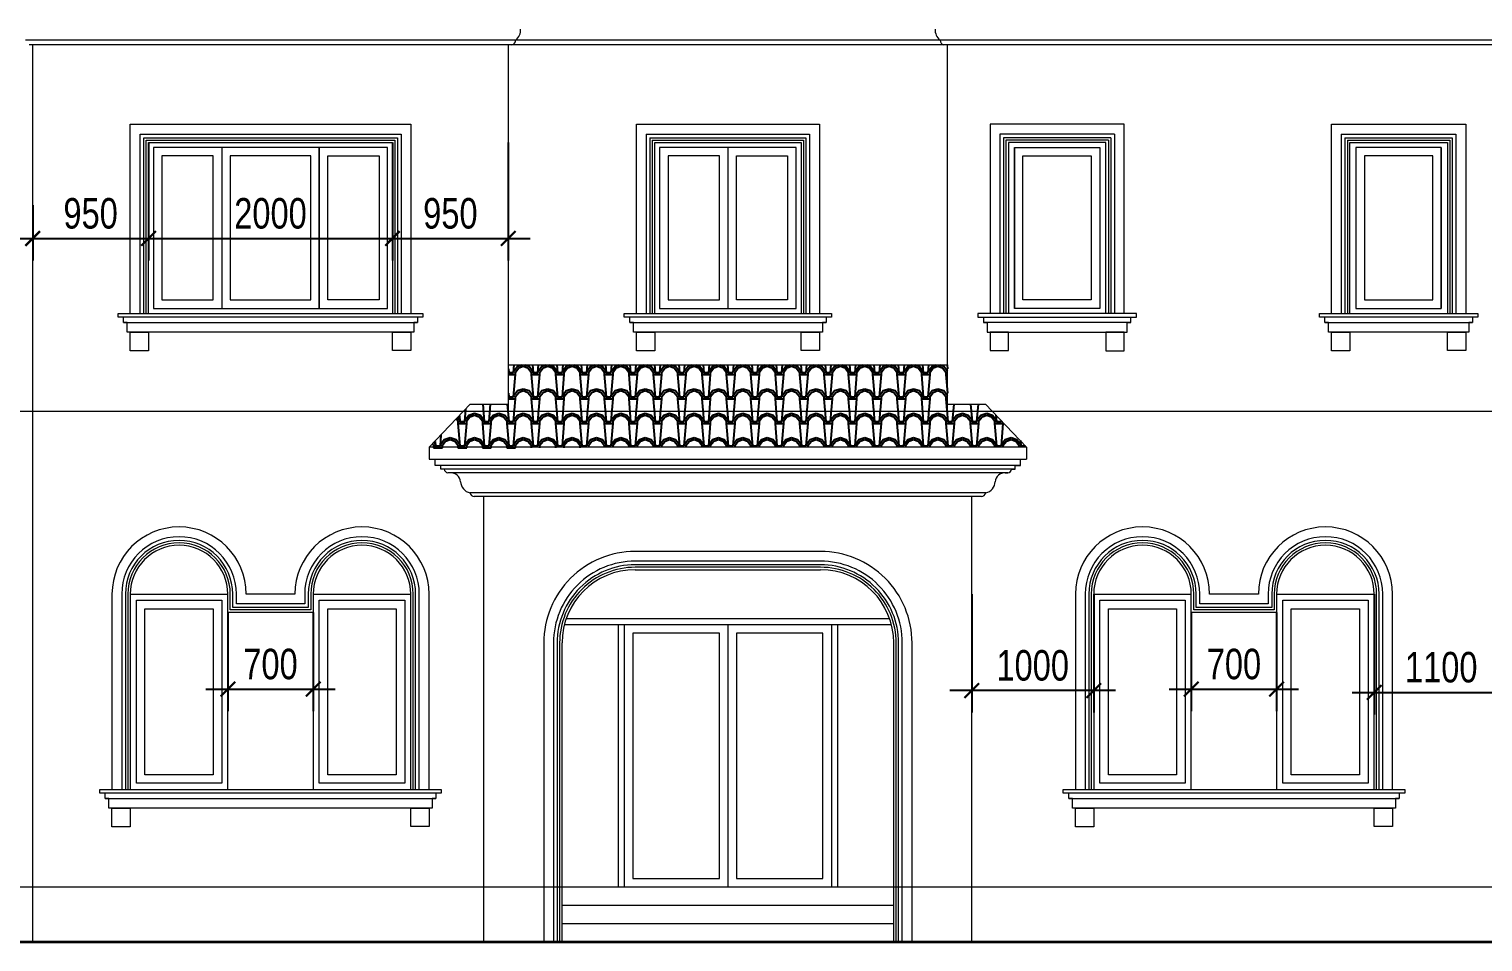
# Model space of a CAD drawing. Header units: millimetres. Extents: x 33748 to 451939, y -263262 to 62681.
# Drawn here: x 283025 to 294947, y -246112 to -238633 of the extents above; entities that cross this region are included whole.
import ezdxf

# ---------------------------------------------------------------- set-up
doc = ezdxf.new("R2010")
doc.units = ezdxf.units.MM
doc.header["$PDMODE"] = 98
doc.linetypes.add('CENTER', pattern=[50.8, 31.75, -6.35, 6.35, -6.35])
doc.layers.get('Defpoints').update_dxf_attribs({"color": 202, "lineweight": 13})
for name, color, linetype, lineweight in [('-CENTER', 143, 'CENTER', 13), ('-DOOR', 137, 'Continuous', 9), ('-HATCH', 8, 'Continuous', 5), ('-LINE1', 7, 'Continuous', 18), ('-WALL', 4, 'Continuous', 35)]:
    doc.layers.add(name, color=color, linetype=linetype, lineweight=lineweight)
for name, color, linetype in [('-HATCH CONCRETE', 54, 'Continuous'), ('1-NETMANH', 8, 'Continuous'), ('13. NET HATCH', 252, 'Continuous')]:
    doc.layers.add(name, color=color, linetype=linetype)
doc.styles.add('AVANH', font='', dxfattribs={"width": 0.8})
doc.styles.get('AVANH').set_extended_font_data('.VnAvantH')
doc.dimstyles.new('C_100A3', dxfattribs={"dimscale": 100, "dimtxt": 2.5, "dimasz": 1.2, "dimexe": 1.8, "dimexo": 0, "dimgap": 0.75, "dimtad": 1, "dimdec": 0, "dimzin": 0, "dimdsep": 46, "dimtxsty": 'AVANH', "dimblk": 'ARCHTICK', "dimcen": 0, "dimdle": 1.8, "dimclrd": 256, "dimclre": 256, "dimclrt": 7, "dimadec": 0, "dimazin": 0, "dimtfac": 0.0001, "dimtdec": 0, "dimtix": 1, "dimtmove": 2, "dimatfit": 3, "dimldrblk": 'ARCHTICK', "dimfxl": 1.8, "dimtolj": 1, "dimtzin": 0, "dimarcsym": 0})

# ---------------------------------------------------------------- blocks, each defined once
blk = doc.blocks.new('_ARCHTICK')
at = {"const_width": 0.15}
blk.add_lwpolyline([(-0.5, -0.5), (0.5, 0.5)], dxfattribs=at)
blk = doc.blocks.new('*D1576')
at = {"layer": '-HATCH CONCRETE', "lineweight": -2, "transparency": 16777216}
for p, q in [((284655, -243412), (284655, -244221)), ((285355, -243412), (285355, -244221)), ((284475, -244041), (285535, -244041))]:
    blk.add_line(p, q, dxfattribs=at)
at = {"layer": 'Defpoints', "color": 0, "transparency": 16777216}
for p in [(284655, -243412), (285355, -243412), (285355, -244041)]:
    blk.add_point(p, dxfattribs=at)
at = {"layer": '-HATCH CONCRETE', "lineweight": -2, "transparency": 16777216, "xscale": 120, "yscale": 120, "zscale": 120, "rotation": 180}
blk.add_blockref('_ARCHTICK', (284655, -244041), dxfattribs=at)
at = {"layer": '-HATCH CONCRETE', "lineweight": -2, "transparency": 16777216, "xscale": 120, "yscale": 120, "zscale": 120}
blk.add_blockref('_ARCHTICK', (285355, -244041), dxfattribs=at)
at = {"layer": '-HATCH CONCRETE', "color": 7, "transparency": 16777216, "insert": (285005, -243837), "char_height": 250, "attachment_point": 5, "style": 'AVANH'}
blk.add_mtext('\\A1;700', dxfattribs=at)
blk = doc.blocks.new('ARCHTICK')
at = {"color": 0, "linetype": 'ByBlock', "const_width": 0.15}
blk.add_lwpolyline([(-0.5, -0.5), (0.5, 0.5)], dxfattribs=at)
blk = doc.blocks.new('*D1577')
at = {"layer": '-HATCH CONCRETE', "lineweight": -2, "transparency": 16777216}
for p, q in [((284005, -239562), (284005, -240528)), ((283055, -240076), (283055, -240528)), ((282875, -240348), (284185, -240348))]:
    blk.add_line(p, q, dxfattribs=at)
at = {"layer": 'Defpoints', "color": 0, "transparency": 16777216}
for p in [(284005, -239562), (283055, -240076), (284005, -240348)]:
    blk.add_point(p, dxfattribs=at)
at = {"layer": '-HATCH CONCRETE', "lineweight": -2, "transparency": 16777216, "xscale": 120, "yscale": 120, "zscale": 120, "rotation": 180}
blk.add_blockref('_ARCHTICK', (283055, -240348), dxfattribs=at)
at = {"layer": '-HATCH CONCRETE', "lineweight": -2, "transparency": 16777216, "xscale": 120, "yscale": 120, "zscale": 120}
blk.add_blockref('_ARCHTICK', (284005, -240348), dxfattribs=at)
at = {"layer": '-HATCH CONCRETE', "color": 7, "transparency": 16777216, "insert": (283530, -240144), "char_height": 250, "attachment_point": 5, "style": 'AVANH'}
blk.add_mtext('\\A1;950', dxfattribs=at)
blk = doc.blocks.new('*D1578')
at = {"layer": '-HATCH CONCRETE', "lineweight": -2, "transparency": 16777216}
for p, q in [((284005, -239562), (284005, -240528)), ((286005, -239562), (286005, -240528)), ((283825, -240348), (286185, -240348))]:
    blk.add_line(p, q, dxfattribs=at)
at = {"layer": 'Defpoints', "color": 0, "transparency": 16777216}
for p in [(284005, -239562), (286005, -239562), (286005, -240348)]:
    blk.add_point(p, dxfattribs=at)
at = {"layer": '-HATCH CONCRETE', "lineweight": -2, "transparency": 16777216, "xscale": 120, "yscale": 120, "zscale": 120, "rotation": 180}
blk.add_blockref('_ARCHTICK', (284005, -240348), dxfattribs=at)
at = {"layer": '-HATCH CONCRETE', "lineweight": -2, "transparency": 16777216, "xscale": 120, "yscale": 120, "zscale": 120}
blk.add_blockref('_ARCHTICK', (286005, -240348), dxfattribs=at)
at = {"layer": '-HATCH CONCRETE', "color": 7, "transparency": 16777216, "insert": (285005, -240144), "char_height": 250, "attachment_point": 5, "style": 'AVANH'}
blk.add_mtext('\\A1;2000', dxfattribs=at)
blk = doc.blocks.new('*D1579')
at = {"layer": '-HATCH CONCRETE', "lineweight": -2, "transparency": 16777216}
for p, q in [((286005, -239562), (286005, -240528)), ((286955, -239562), (286955, -240528)), ((285825, -240348), (287135, -240348))]:
    blk.add_line(p, q, dxfattribs=at)
at = {"layer": 'Defpoints', "color": 0, "transparency": 16777216}
for p in [(286005, -239562), (286955, -239562), (286955, -240348)]:
    blk.add_point(p, dxfattribs=at)
at = {"layer": '-HATCH CONCRETE', "lineweight": -2, "transparency": 16777216, "xscale": 120, "yscale": 120, "zscale": 120, "rotation": 180}
blk.add_blockref('_ARCHTICK', (286005, -240348), dxfattribs=at)
at = {"layer": '-HATCH CONCRETE', "lineweight": -2, "transparency": 16777216, "xscale": 120, "yscale": 120, "zscale": 120}
blk.add_blockref('_ARCHTICK', (286955, -240348), dxfattribs=at)
at = {"layer": '-HATCH CONCRETE', "color": 7, "transparency": 16777216, "insert": (286480, -240144), "char_height": 250, "attachment_point": 5, "style": 'AVANH'}
blk.add_mtext('\\A1;950', dxfattribs=at)
blk = doc.blocks.new('*D1580')
at = {"layer": '-HATCH CONCRETE', "lineweight": -2, "transparency": 16777216}
for p, q in [((292555, -243412), (292555, -244221)), ((293255, -243412), (293255, -244221)), ((292375, -244041), (293435, -244041))]:
    blk.add_line(p, q, dxfattribs=at)
at = {"layer": 'Defpoints', "color": 0, "transparency": 16777216}
for p in [(292555, -243412), (293255, -243412), (293255, -244041)]:
    blk.add_point(p, dxfattribs=at)
at = {"layer": '-HATCH CONCRETE', "lineweight": -2, "transparency": 16777216, "xscale": 120, "yscale": 120, "zscale": 120, "rotation": 180}
blk.add_blockref('_ARCHTICK', (292555, -244041), dxfattribs=at)
at = {"layer": '-HATCH CONCRETE', "lineweight": -2, "transparency": 16777216, "xscale": 120, "yscale": 120, "zscale": 120}
blk.add_blockref('_ARCHTICK', (293255, -244041), dxfattribs=at)
at = {"layer": '-HATCH CONCRETE', "color": 7, "transparency": 16777216, "insert": (292905, -243837), "char_height": 250, "attachment_point": 5, "style": 'AVANH'}
blk.add_mtext('\\A1;700', dxfattribs=at)
blk = doc.blocks.new('*D1581')
at = {"layer": '-HATCH CONCRETE', "lineweight": -2, "transparency": 16777216}
for p, q in [((294055, -243262), (294055, -244248)), ((295155, -243262), (295155, -244248)), ((293875, -244068), (295335, -244068))]:
    blk.add_line(p, q, dxfattribs=at)
at = {"layer": 'Defpoints', "color": 0, "transparency": 16777216}
for p in [(294055, -243262), (295155, -243262), (295155, -244068)]:
    blk.add_point(p, dxfattribs=at)
at = {"layer": '-HATCH CONCRETE', "lineweight": -2, "transparency": 16777216, "xscale": 120, "yscale": 120, "zscale": 120, "rotation": 180}
blk.add_blockref('_ARCHTICK', (294055, -244068), dxfattribs=at)
at = {"layer": '-HATCH CONCRETE', "lineweight": -2, "transparency": 16777216, "xscale": 120, "yscale": 120, "zscale": 120}
blk.add_blockref('_ARCHTICK', (295155, -244068), dxfattribs=at)
at = {"layer": '-HATCH CONCRETE', "color": 7, "transparency": 16777216, "insert": (294605, -243863), "char_height": 250, "attachment_point": 5, "style": 'AVANH'}
blk.add_mtext('\\A1;1100', dxfattribs=at)
blk = doc.blocks.new('*D1582')
at = {"layer": '-HATCH CONCRETE', "lineweight": -2, "transparency": 16777216}
for p, q in [((290755, -243262), (290755, -244233)), ((291755, -243262), (291755, -244233)), ((291935, -244053), (290575, -244053))]:
    blk.add_line(p, q, dxfattribs=at)
at = {"layer": 'Defpoints', "color": 0, "transparency": 16777216}
for p in [(290755, -243262), (291755, -243262), (290755, -244053)]:
    blk.add_point(p, dxfattribs=at)
at = {"layer": '-HATCH CONCRETE', "lineweight": -2, "transparency": 16777216, "xscale": 120, "yscale": 120, "zscale": 120, "rotation": 180}
blk.add_blockref('_ARCHTICK', (290755, -244053), dxfattribs=at)
at = {"layer": '-HATCH CONCRETE', "lineweight": -2, "transparency": 16777216, "xscale": 120, "yscale": 120, "zscale": 120}
blk.add_blockref('_ARCHTICK', (291755, -244053), dxfattribs=at)
at = {"layer": '-HATCH CONCRETE', "color": 7, "transparency": 16777216, "insert": (291255, -243848), "char_height": 250, "attachment_point": 5, "style": 'AVANH'}
blk.add_mtext('\\A1;1000', dxfattribs=at)

msp = doc.modelspace()

# ---------------------------------------------------------------- hatches: boundary and pattern name
at = {"layer": '13. NET HATCH'}
h = msp.add_hatch(dxfattribs=at)
h.set_pattern_fill('N-ONG-01', color=256, scale=200)
h.set_pattern_definition([(274.9697, (294340.988, -241864.383), (-199.998261, 2400.00021), [184.6944, -4432.6642]), (180, (294356.99, -242048.38), (-200, -200), [16, -184]), (0, (294156.99, -242064.38), (200, 200), [56, -144]), (90, (294212.99, -242064.38), (-200, 200), [20, -180]), (270, (294340.99, -242044.38), (200, -200), [20, -180]), (0, (294340.99, -242064.38), (200, 200), [16, -184]), (0, (294156.99, -242048.38), (200, 200), [40, -160]), (85.0303, (294196.988, -242048.383), (199.998261, 2400.00021), [184.6944, -4432.6642]), (52.6961, (294196.988, -242038.383), (-2599.997178, -3400.002148), [52.8016, -5227.35]), (18.4349, (294228.99, -241996.38), (400.0001, 199.9997), [50.5964, -581.859]), (341.5651, (294276.99, -241980.38), (-400.0001, 199.9997), [50.5964, -581.859]), (307.3039, (294324.988, -241996.383), (2599.997178, -3400.002148), [52.8016, -5227.35]), (20.2249, (294238.988, -242010.383), (-2199.999453, -800.001667), [40.497, -4009.1944]), (339.7751, (294276.988, -241996.383), (2199.999453, -800.001667), [40.497, -4009.1944]), (307.4054, (294314.988, -242010.383), (2000.00199, -2599.998493), [42.8018, -4237.385]), (52.5946, (294212.988, -242044.383), (-2000.00199, -2599.998493), [42.8018, -4237.385])])
h.paths.add_polyline_path([(291205.4, -242057.4), (290867.3, -241707.4), (290555.4, -241707.4), (290555.4, -241384.5), (286955.4, -241384.5), (286955.4, -241707.4), (286643.5, -241707.4), (286305.4, -242064.4)])

# ---------------------------------------------------------------- linework, layer by layer
at = {"layer": '-CENTER', "ltscale": 0.1}
for p, q in [((277637.2, -241762.4), (301055.1, -241762.4)), ((277637.2, -245662.4), (301055.1, -245662.4))]:
    msp.add_line(p, q, dxfattribs=at)
at = {"layer": '-DOOR', "lineweight": 9}
for p, q in [((284045.2, -239602.4), (284045.2, -240922.4)), ((288195.4, -239602.4), (288195.4, -240922.4))]:
    msp.add_line(p, q, dxfattribs=at)
for points in [[(285965.2, -240922.4), (285965.2, -239602.4), (284045.2, -239602.4), (284045.2, -240922.4), (285965.2, -240922.4)], [(284605.2, -239602.4), (284605.2, -240922.4)], [(285405.2, -239602.4), (285405.2, -240922.4)], [(289315.4, -240922.4), (289315.4, -239602.4), (288195.4, -239602.4), (288195.4, -240922.4), (289315.4, -240922.4)], [(288755.4, -239602.4), (288755.4, -240922.4)], [(291105.4, -240922.4), (291105.4, -239602.4), (291805.4, -239602.4), (291805.4, -240922.4), (291105.4, -240922.4)], [(291105.4, -239602.4), (291105.4, -240922.4)], [(294605.4, -240922.4), (294605.4, -239602.4), (293905.4, -239602.4), (293905.4, -240922.4), (294605.4, -240922.4)], [(294605.4, -239602.4), (294605.4, -240922.4)], [(284535.2, -240852.4), (284535.2, -239672.4), (284115.2, -239672.4), (284115.2, -240852.4), (284535.2, -240852.4)], [(285475.2, -240852.4), (285475.2, -239672.4), (285895.2, -239672.4), (285895.2, -240852.4), (285475.2, -240852.4)], [(288685.4, -240852.4), (288685.4, -239672.4), (288265.4, -239672.4), (288265.4, -240852.4), (288685.4, -240852.4)], [(288825.4, -240852.4), (288825.4, -239672.4), (289245.4, -239672.4), (289245.4, -240852.4), (288825.4, -240852.4)], [(291175.4, -240852.4), (291175.4, -239672.4), (291735.4, -239672.4), (291735.4, -240852.4), (291175.4, -240852.4)], [(294535.4, -240852.4), (294535.4, -239672.4), (293975.4, -239672.4), (293975.4, -240852.4), (294535.4, -240852.4)]]:
    msp.add_lwpolyline(points, dxfattribs=at)
at = {"layer": '-DOOR'}
for points in [[(285405.2, -239602.4), (284605.2, -239602.4), (284605.2, -240922.4), (285405.2, -240922.4)], [(285335.2, -239672.4), (284675.2, -239672.4), (284675.2, -240852.4), (285335.2, -240852.4)], [(288685.4, -243582.4), (287975.4, -243582.4), (287975.4, -245592.4), (288685.4, -245592.4)], [(289535.4, -243582.4), (288825.4, -243582.4), (288825.4, -245592.4), (289535.4, -245592.4)]]:
    msp.add_lwpolyline(points, close=True, dxfattribs=at)
at = {"layer": '-DOOR', "lineweight": 9}
for points in [[(284605.2, -244812.4), (283905.2, -244812.4), (283905.2, -243312.4), (284605.2, -243312.4)], [(286105.2, -244812.4), (285405.2, -244812.4), (285405.2, -243312.4), (286105.2, -243312.4)], [(292505.4, -244812.4), (291805.4, -244812.4), (291805.4, -243312.4), (292505.4, -243312.4)], [(294005.4, -244812.4), (293305.4, -244812.4), (293305.4, -243312.4), (294005.4, -243312.4)], [(284535.2, -244742.4), (283975.2, -244742.4), (283975.2, -243382.4), (284535.2, -243382.4)], [(286035.2, -244742.4), (285475.2, -244742.4), (285475.2, -243382.4), (286035.2, -243382.4)], [(292435.4, -244742.4), (291875.4, -244742.4), (291875.4, -243382.4), (292435.4, -243382.4)], [(293935.4, -244742.4), (293375.4, -244742.4), (293375.4, -243382.4), (293935.4, -243382.4)]]:
    msp.add_lwpolyline(points, close=True, dxfattribs=at)
at = {"layer": '-DOOR'}
for points in [[(287414.4, -243512.4), (290096.3, -243512.4)], [(287429.7, -243462.4), (290081, -243462.4)], [(287855.4, -243512.4), (287855.4, -245662.4)], [(287905.4, -243512.4), (287905.4, -245662.4)], [(288755.4, -243512.4), (288755.4, -245662.4)], [(289605.4, -243512.4), (289605.4, -245662.4)], [(289655.4, -243512.4), (289655.4, -245662.4)]]:
    msp.add_lwpolyline(points, dxfattribs=at)
at = {"layer": '-HATCH'}
for p, q in [((295215.1, -238722.4), (282995.3, -238722.4)), ((286255.2, -240992.4), (283755.2, -240992.4)), ((286210.2, -240992.4), (283800.2, -240992.4)), ((283800.2, -241037.4), (286210.2, -241037.4)), ((283830.2, -241037.4), (286180.2, -241037.4)), ((289605.4, -240992.4), (287905.4, -240992.4)), ((289560.4, -240992.4), (287950.4, -240992.4)), ((287950.4, -241037.4), (289560.4, -241037.4)), ((287980.4, -241037.4), (289530.4, -241037.4)), ((290805.4, -240992.4), (292105.4, -240992.4)), ((290850.4, -240992.4), (292060.4, -240992.4)), ((292060.4, -241037.4), (290850.4, -241037.4)), ((292030.4, -241037.4), (290880.4, -241037.4)), ((294905.4, -240992.4), (293605.4, -240992.4)), ((294860.4, -240992.4), (293650.4, -240992.4)), ((293650.4, -241037.4), (294860.4, -241037.4)), ((293680.4, -241037.4), (294830.4, -241037.4)), ((286405.2, -244892.4), (283605.2, -244892.4)), ((286360.2, -244892.4), (283650.2, -244892.4)), ((283650.2, -244937.4), (286360.2, -244937.4)), ((283680.2, -244937.4), (286330.2, -244937.4)), ((286230.2, -244892.4), (283780.2, -244892.4)), ((286185.2, -244892.4), (283825.2, -244892.4)), ((283825.2, -244937.4), (286185.2, -244937.4)), ((283855.2, -244937.4), (286155.2, -244937.4)), ((286405.2, -244892.4), (285105.2, -244892.4)), ((286360.2, -244892.4), (285150.2, -244892.4)), ((285150.2, -244937.4), (286360.2, -244937.4)), ((285180.2, -244937.4), (286330.2, -244937.4)), ((294305.4, -244892.4), (291505.4, -244892.4)), ((294260.4, -244892.4), (291550.4, -244892.4)), ((291550.4, -244937.4), (294260.4, -244937.4)), ((291580.4, -244937.4), (294230.4, -244937.4)), ((294130.4, -244892.4), (291680.4, -244892.4)), ((294085.4, -244892.4), (291725.4, -244892.4)), ((291725.4, -244937.4), (294085.4, -244937.4)), ((291755.4, -244937.4), (294055.4, -244937.4)), ((294305.4, -244892.4), (293005.4, -244892.4)), ((294260.4, -244892.4), (293050.4, -244892.4)), ((293050.4, -244937.4), (294260.4, -244937.4)), ((293080.4, -244937.4), (294230.4, -244937.4))]:
    msp.add_line(p, q, dxfattribs=at)
for points in [[(287395.4, -245662.4), (290115.4, -245662.4)], [(287395.4, -245812.4), (290115.4, -245812.4)], [(287395.4, -245962.4), (290115.4, -245962.4)]]:
    msp.add_lwpolyline(points, dxfattribs=at)
at = {"layer": '-LINE1'}
for p, q in [((295185.1, -238762.4), (283025.3, -238762.4)), ((283055.1, -246112.4), (283055.1, -238762.4)), ((286955.4, -241762.4), (286955.4, -238762.4)), ((290555.4, -241762.4), (290555.4, -238762.4)), ((286755.4, -246112.4), (286755.4, -242462.4)), ((290755.4, -246112.4), (290755.4, -242462.4)), ((287995.4, -243062.4), (289515.4, -243062.4)), ((287395.4, -246112.4), (287395.4, -243662.4)), ((290115.4, -246112.4), (290115.4, -243662.4))]:
    msp.add_line(p, q, dxfattribs=at)
at = {"layer": '-LINE1', "lineweight": 20}
for p, q in [((286955.4, -241384.5), (290555.4, -241384.5)), ((286305.4, -242057.4), (286643.5, -241707.4)), ((286643.5, -241707.4), (286955.4, -241707.4)), ((290555.4, -241707.4), (290867.3, -241707.4)), ((291205.4, -242057.4), (290867.3, -241707.4)), ((286305.4, -242057.4), (286305.4, -242157.4)), ((291205.4, -242057.4), (291205.4, -242157.4)), ((286305.4, -242157.4), (291205.4, -242157.4)), ((286355.4, -242207.4), (286355.4, -242157.4)), ((286400.4, -242207.4), (286355.4, -242207.4)), ((286400.4, -242237.4), (286400.4, -242207.4)), ((286430.4, -242237.4), (286400.4, -242237.4)), ((291080.4, -242237.4), (291110.4, -242237.4)), ((291110.4, -242207.4), (291155.4, -242207.4)), ((291110.4, -242237.4), (291110.4, -242207.4)), ((291155.4, -242207.4), (291155.4, -242157.4)), ((286480.4, -242267.4), (286460.4, -242267.4)), ((291030.4, -242267.4), (291050.4, -242267.4)), ((290834.4, -242462.4), (286676.3, -242462.4))]:
    msp.add_line(p, q, dxfattribs=at)
at = {"layer": '-LINE1', "color": 0, "lineweight": 20}
for p, q in [((283855.2, -243262.4), (284655.2, -243262.4)), ((285355.2, -243262.4), (286155.2, -243262.4)), ((291755.4, -243262.4), (292555.4, -243262.4)), ((293255.4, -243262.4), (294055.4, -243262.4)), ((285355.2, -243412.4), (284655.2, -243412.4)), ((293255.4, -243412.4), (292555.4, -243412.4))]:
    msp.add_line(p, q, dxfattribs=at)
at = {"layer": '-LINE1', "lineweight": 20}
for points in [[(283855.2, -240962.4), (283855.2, -239412.4), (286155.2, -239412.4), (286155.2, -240962.4)], [(288005.4, -240962.4), (288005.4, -239412.4), (289505.4, -239412.4), (289505.4, -240962.4)], [(292005.4, -240962.4), (292005.4, -239412.4), (290905.4, -239412.4), (290905.4, -240962.4)], [(293705.4, -240962.4), (293705.4, -239412.4), (294805.4, -239412.4), (294805.4, -240962.4)], [(284005.2, -240962.4), (284005.2, -239562.4), (286005.2, -239562.4), (286005.2, -240962.4)], [(288155.4, -240962.4), (288155.4, -239562.4), (289355.4, -239562.4), (289355.4, -240962.4)], [(291855.4, -240962.4), (291855.4, -239562.4), (291055.4, -239562.4), (291055.4, -240962.4)], [(293855.4, -240962.4), (293855.4, -239562.4), (294655.4, -239562.4), (294655.4, -240962.4)], [(283755.2, -240962.4), (286255.2, -240962.4), (286255.2, -240992.4), (286210.2, -240992.4), (286210.2, -241037.4), (286180.2, -241037.4), (286180.2, -241117.4), (283830.2, -241117.4), (283830.2, -241037.4), (283800.2, -241037.4), (283800.2, -240992.4), (283755.2, -240992.4), (283755.2, -240962.4)], [(287905.4, -240962.4), (289605.4, -240962.4), (289605.4, -240992.4), (289560.4, -240992.4), (289560.4, -241037.4), (289530.4, -241037.4), (289530.4, -241117.4), (287980.4, -241117.4), (287980.4, -241037.4), (287950.4, -241037.4), (287950.4, -240992.4), (287905.4, -240992.4), (287905.4, -240962.4)], [(292105.4, -240962.4), (290805.4, -240962.4), (290805.4, -240992.4), (290850.4, -240992.4), (290850.4, -241037.4), (290880.4, -241037.4), (290880.4, -241117.4), (292030.4, -241117.4), (292030.4, -241037.4), (292060.4, -241037.4), (292060.4, -240992.4), (292105.4, -240992.4), (292105.4, -240962.4)], [(293605.4, -240962.4), (294905.4, -240962.4), (294905.4, -240992.4), (294860.4, -240992.4), (294860.4, -241037.4), (294830.4, -241037.4), (294830.4, -241117.4), (293680.4, -241117.4), (293680.4, -241037.4), (293650.4, -241037.4), (293650.4, -240992.4), (293605.4, -240992.4), (293605.4, -240962.4)], [(291205.4, -242057.4), (286305.4, -242057.4)]]:
    msp.add_lwpolyline(points, dxfattribs=at)
for points in [[(283855.2, -241117.4), (284005.2, -241117.4), (284005.2, -241268.5), (283855.2, -241268.5)], [(286005.2, -241117.4), (286155.2, -241117.4), (286155.2, -241267.5), (286005.2, -241267.5)], [(288005.4, -241117.4), (288155.4, -241117.4), (288155.4, -241268.5), (288005.4, -241268.5)], [(289355.4, -241117.4), (289505.4, -241117.4), (289505.4, -241267.5), (289355.4, -241267.5)], [(291055.4, -241117.4), (290905.4, -241117.4), (290905.4, -241267.5), (291055.4, -241267.5)], [(292005.4, -241117.4), (291855.4, -241117.4), (291855.4, -241268.5), (292005.4, -241268.5)], [(293705.4, -241117.4), (293855.4, -241117.4), (293855.4, -241268.5), (293705.4, -241268.5)], [(294655.4, -241117.4), (294805.4, -241117.4), (294805.4, -241267.5), (294655.4, -241267.5)]]:
    msp.add_lwpolyline(points, close=True, dxfattribs=at)
at = {"layer": '-LINE1', "color": 0, "lineweight": 20}
for points in [[(285205.2, -243262.4), (284805.2, -243262.4, 1), (283705.2, -243262.4), (283705.2, -244862.4)], [(286305.2, -244862.4), (286305.2, -243262.4, 1), (285205.2, -243262.4), (284805.2, -243262.4)], [(293105.4, -243262.4), (292705.4, -243262.4, 1), (291605.4, -243262.4), (291605.4, -244862.4)], [(294205.4, -244862.4), (294205.4, -243262.4, 1), (293105.4, -243262.4), (292705.4, -243262.4)], [(284655.2, -244862.4), (284655.2, -243262.4, 1), (283855.2, -243262.4), (283855.2, -244862.4)], [(286155.2, -244862.4), (286155.2, -243262.4, 1), (285355.2, -243262.4), (285355.2, -244862.4)], [(292555.4, -244862.4), (292555.4, -243262.4, 1), (291755.4, -243262.4), (291755.4, -244862.4)], [(294055.4, -244862.4), (294055.4, -243262.4, 1), (293255.4, -243262.4), (293255.4, -244862.4)]]:
    msp.add_lwpolyline(points, format="xyb", dxfattribs=at)
at = {"layer": '-LINE1'}
msp.add_lwpolyline([(290265.4, -246112.4), (290265.4, -243662.4, 0.4142136), (289515.4, -242912.4), (287995.4, -242912.4, 0.4142136), (287245.4, -243662.4), (287245.4, -246112.4)], format="xyb", dxfattribs=at)
at = {"layer": '-LINE1', "color": 0, "lineweight": 20}
for points in [[(283605.2, -244862.4), (286405.2, -244862.4), (286405.2, -244892.4), (286360.2, -244892.4), (286360.2, -244937.4), (286330.2, -244937.4), (286330.2, -245017.4), (283680.2, -245017.4), (283680.2, -244937.4), (283650.2, -244937.4), (283650.2, -244892.4), (283605.2, -244892.4), (283605.2, -244862.4)], [(291505.4, -244862.4), (294305.4, -244862.4), (294305.4, -244892.4), (294260.4, -244892.4), (294260.4, -244937.4), (294230.4, -244937.4), (294230.4, -245017.4), (291580.4, -245017.4), (291580.4, -244937.4), (291550.4, -244937.4), (291550.4, -244892.4), (291505.4, -244892.4), (291505.4, -244862.4)]]:
    msp.add_lwpolyline(points, dxfattribs=at)
for points in [[(283705.2, -245017.4), (283855.2, -245017.4), (283855.2, -245168.5), (283705.2, -245168.5)], [(286155.2, -245017.4), (286305.2, -245017.4), (286305.2, -245167.5), (286155.2, -245167.5)], [(291605.4, -245017.4), (291755.3, -245017.4), (291755.3, -245168.5), (291605.4, -245168.5)], [(294055.4, -245017.4), (294205.4, -245017.4), (294205.4, -245167.5), (294055.4, -245167.5)]]:
    msp.add_lwpolyline(points, close=True, dxfattribs=at)
at = {"layer": '-LINE1'}
for centre, radius, start, end in [((286952.8, -238640.1), 103.2, 307.114, 4.14), ((290557.9, -238640.1), 103.2, 175.86, 232.886), ((286972.8, -238722), 42.3, 286.86967, 359.37796), ((290537.9, -238722), 42.3, 180.62204, 253.13033), ((287995.4, -243662.4), 600, 90, 180), ((289515.4, -243662.4), 600, 0, 90)]:
    msp.add_arc(centre, radius, start, end, dxfattribs=at)
at = {"layer": '-LINE1', "lineweight": 20}
for centre, radius, start, end in [((286460.4, -242237.4), 30, 180, 270), ((291050.4, -242237.4), 30, 270, 0), ((286480.8, -242349.9), 82.5, 6.03074, 90.2889), ((286662.2, -242335.3), 99.6, 183.43242, 257.33807), ((290848.5, -242335.3), 99.6, 282.66193, 356.56758), ((291029.9, -242349.9), 82.5, 89.7111, 173.96926), ((286677.6, -242424.3), 38.2, 192.30578, 268.05394), ((290833.1, -242424.3), 38.2, 271.94606, 347.69422)]:
    msp.add_arc(centre, radius, start, end, dxfattribs=at)
at = {"layer": '-WALL'}
msp.add_lwpolyline([(273947.2, -246112.4), (305447.2, -246112.4)], dxfattribs=at)
at = {"layer": '1-NETMANH', "lineweight": 20}
for p, q in [((288085.4, -239492.4), (289425.4, -239492.4)), ((288085.4, -239492.4), (288085.4, -240962.4)), ((289425.4, -239492.4), (289425.4, -240962.4)), ((291925.4, -239492.4), (290985.4, -239492.4)), ((290985.4, -239492.4), (290985.4, -240962.4)), ((291925.4, -239492.4), (291925.4, -240962.4)), ((293785.4, -239492.4), (294725.4, -239492.4)), ((293785.4, -239492.4), (293785.4, -240962.4)), ((294725.4, -239492.4), (294725.4, -240962.4)), ((288115.4, -239522.4), (289395.4, -239522.4)), ((288115.4, -239522.4), (288115.4, -240962.4)), ((288135.4, -239542.4), (289375.4, -239542.4)), ((288135.4, -239542.4), (288135.4, -240962.4)), ((289375.4, -239542.4), (289375.4, -240962.4)), ((289395.4, -239522.4), (289395.4, -240962.4)), ((291895.4, -239522.4), (291015.4, -239522.4)), ((291015.4, -239522.4), (291015.4, -240962.4)), ((291875.4, -239542.4), (291035.4, -239542.4)), ((291035.4, -239542.4), (291035.4, -240962.4)), ((291875.4, -239542.4), (291875.4, -240962.4)), ((291895.4, -239522.4), (291895.4, -240962.4)), ((293815.4, -239522.4), (294695.4, -239522.4)), ((293815.4, -239522.4), (293815.4, -240962.4)), ((293835.4, -239542.4), (294675.4, -239542.4)), ((293835.4, -239542.4), (293835.4, -240962.4)), ((294675.4, -239542.4), (294675.4, -240962.4)), ((294695.4, -239522.4), (294695.4, -240962.4)), ((291155.4, -242207.4), (286400.4, -242207.4)), ((291110.4, -242237.4), (286430.4, -242237.4)), ((291050.4, -242267.4), (286481.2, -242267.4)), ((290870.4, -242432.4), (286640.4, -242432.4))]:
    msp.add_line(p, q, dxfattribs=at)
for points in [[(283935.2, -240962.4), (283935.2, -239492.4), (286075.2, -239492.4), (286075.2, -240962.4)], [(283965.2, -240962.4), (283965.2, -239522.4), (286045.2, -239522.4), (286045.2, -240962.4)], [(283985.2, -240962.4), (283985.2, -239542.4), (286025.2, -239542.4), (286025.2, -240962.4)]]:
    msp.add_lwpolyline(points, dxfattribs=at)
for points in [[(286225.2, -244862.4), (286225.2, -243262.4, 1), (285285.2, -243262.4), (285285.2, -243342.4), (284725.2, -243342.4), (284725.2, -243262.4, 1), (283785.2, -243262.4), (283785.2, -244862.4)], [(286195.2, -244862.4), (286195.2, -243262.4, 1), (285315.2, -243262.4), (285315.2, -243372.4), (284695.2, -243372.4), (284695.2, -243262.4, 1), (283815.2, -243262.4), (283815.2, -244862.4)], [(294125.4, -244862.4), (294125.4, -243262.4, 1), (293185.4, -243262.4), (293185.4, -243342.4), (292625.4, -243342.4), (292625.4, -243262.4, 1), (291685.4, -243262.4), (291685.4, -244862.4)], [(294095.4, -244862.4), (294095.4, -243262.4, 1), (293215.4, -243262.4), (293215.4, -243372.4), (292595.4, -243372.4), (292595.4, -243262.4, 1), (291715.4, -243262.4), (291715.4, -244862.4)], [(286175.2, -244862.4), (286175.2, -243262.4, 1), (285335.2, -243262.4), (285335.2, -243392.4), (284675.2, -243392.4), (284675.2, -243262.4, 1), (283835.2, -243262.4), (283835.2, -244862.4)], [(294075.4, -244862.4), (294075.4, -243262.4, 1), (293235.4, -243262.4), (293235.4, -243392.4), (292575.4, -243392.4), (292575.4, -243262.4, 1), (291735.4, -243262.4), (291735.4, -244862.4)], [(290185.4, -246112.4), (290185.4, -243662.4, 0.4142136), (289515.4, -242992.4), (287995.4, -242992.4, 0.4142136), (287325.4, -243662.4), (287325.4, -246112.4)], [(290155.4, -246112.4), (290155.4, -243662.4, 0.4142136), (289515.4, -243022.4), (287995.4, -243022.4, 0.4142136), (287355.4, -243662.4), (287355.4, -246112.4)], [(290135.4, -246112.4), (290135.4, -243662.4, 0.4142136), (289515.4, -243042.4), (287995.4, -243042.4, 0.4142136), (287375.4, -243662.4), (287375.4, -246112.4)]]:
    msp.add_lwpolyline(points, format="xyb", dxfattribs=at)

# ---------------------------------------------------------------- dimensions: what is measured, and where the dimension line sits
at = {"layer": '-HATCH CONCRETE'}
for base, p1, p2, picture, middle in [((284005.2, -240348.2), (283055.1, -240075.7), (284005.2, -239562.4), '*D1577', (283530.1, -240143.9)), ((286005.2, -240348.2), (284005.2, -239562.4), (286005.2, -239562.4), '*D1578', (285005.2, -240143.9)), ((286955.4, -240348.2), (286005.2, -239562.4), (286955.4, -239562.4), '*D1579', (286480.3, -240143.9)), ((290755.4, -244052.7), (291755.4, -243262.4), (290755.4, -243262.4), '*D1582', (291255.4, -243848.4)), ((295155.4, -244067.8), (294055.4, -243262.4), (295155.4, -243262.4), '*D1581', (294605.4, -243863.5)), ((285355.2, -244040.8), (284655.2, -243412.4), (285355.2, -243412.4), '*D1576', (285005.2, -243836.5)), ((293255.4, -244040.8), (292555.4, -243412.4), (293255.4, -243412.4), '*D1580', (292905.4, -243836.5))]:
    dim = msp.add_linear_dim(base=base, p1=p1, p2=p2, dimstyle='C_100A3', override={"dimldrblk": 'ARCHTICK'}, dxfattribs=at)
    dim.commit()
    dim.dimension.update_dxf_attribs({"geometry": picture, "text_midpoint": middle})

doc.saveas('drawing.dxf')
